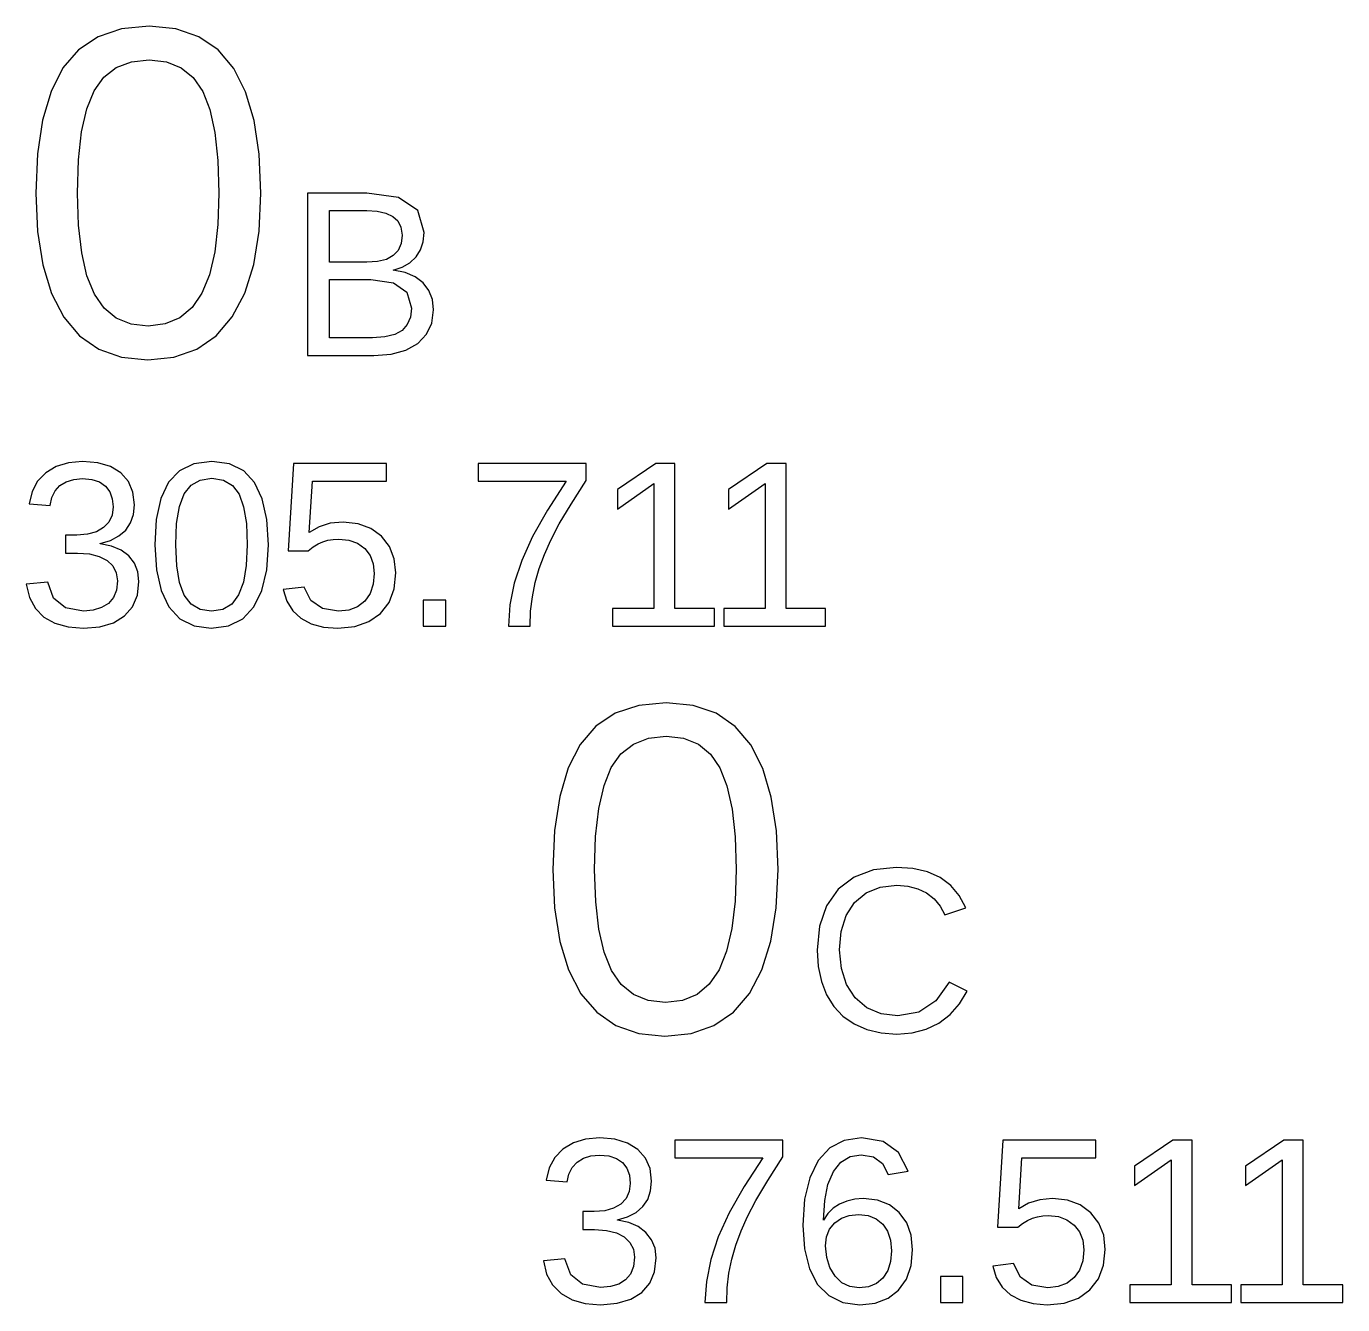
# Model space of a CAD drawing. Header units: metres. Extents: x 13 to 294, y -36 to 323.
# Drawn here: x 183.42 to 222.31, y 267.81 to 305.6 of the extents above; entities that cross this region are included whole.
import ezdxf

# ---------------------------------------------------------------- set-up
doc = ezdxf.new("R2010")
doc.units = ezdxf.units.M

msp = doc.modelspace()

# ---------------------------------------------------------------- linework, layer by layer
for p, q in [((186.235, 305.523), (185.54, 305.292)), ((187.047, 305.6), (186.235, 305.523)), ((187.838, 305.522), (187.047, 305.6)), ((188.518, 305.289), (187.838, 305.522)), ((185.54, 305.292), (184.961, 304.907)), ((189.087, 304.9), (188.518, 305.289)), ((184.961, 304.907), (184.5, 304.369)), ((186.521, 304.552), (187.047, 304.61)), ((187.047, 304.61), (187.559, 304.551)), ((189.545, 304.356), (189.087, 304.9)), ((184.5, 304.369), (184.148, 303.676)), ((185.709, 304.093), (186.075, 304.38)), ((186.075, 304.38), (186.521, 304.552)), ((187.559, 304.551), (187.994, 304.377)), ((187.994, 304.377), (188.351, 304.085)), ((189.897, 303.659), (189.545, 304.356)), ((185.422, 303.692), (185.709, 304.093)), ((188.351, 304.085), (188.63, 303.678)), ((184.148, 303.676), (183.896, 302.829)), ((185.206, 303.159), (185.422, 303.692)), ((188.63, 303.678), (188.84, 303.14)), ((190.149, 302.813), (189.897, 303.659)), ((185.052, 302.478), (185.206, 303.159)), ((188.84, 303.14), (188.99, 302.46)), ((183.896, 302.829), (183.745, 301.828)), ((190.3, 301.817), (190.149, 302.813)), ((184.96, 301.649), (185.052, 302.478)), ((188.99, 302.46), (189.08, 301.637)), ((183.745, 301.828), (183.695, 300.672)), ((184.929, 300.672), (184.96, 301.649)), ((189.08, 301.637), (189.11, 300.672)), ((190.351, 300.672), (190.3, 301.817)), ((183.695, 300.672), (183.747, 299.537)), ((184.96, 299.72), (184.929, 300.672)), ((189.11, 300.672), (189.078, 299.737)), ((190.298, 299.543), (190.351, 300.672)), ((193.477, 300.672), (191.726, 300.672)), ((191.726, 300.672), (191.726, 295.872)), ((194.419, 300.542), (193.477, 300.672)), ((194.984, 300.152), (194.419, 300.542)), ((192.377, 298.624), (192.377, 300.151)), ((192.377, 300.151), (193.477, 300.151)), ((193.477, 300.151), (193.788, 300.132)), ((193.788, 300.132), (194.046, 300.076)), ((194.046, 300.076), (194.251, 299.983)), ((194.251, 299.983), (194.4, 299.846)), ((195.173, 299.503), (194.984, 300.152)), ((183.747, 299.537), (183.902, 298.547)), ((185.054, 298.905), (184.96, 299.72)), ((189.078, 299.737), (188.984, 298.931)), ((190.139, 298.556), (190.298, 299.543)), ((194.4, 299.846), (194.489, 299.66)), ((194.489, 299.66), (194.519, 299.425)), ((194.49, 299.177), (194.404, 298.975)), ((194.519, 299.425), (194.49, 299.177)), ((195.066, 298.994), (195.146, 299.233)), ((195.146, 299.233), (195.173, 299.503)), ((185.21, 298.227), (185.054, 298.905)), ((188.984, 298.931), (188.826, 298.254)), ((194.26, 298.821), (194.058, 298.711)), ((194.404, 298.975), (194.26, 298.821)), ((194.751, 298.612), (194.933, 298.785)), ((194.933, 298.785), (195.066, 298.994)), ((183.902, 298.547), (184.161, 297.702)), ((189.874, 297.711), (190.139, 298.556)), ((193.477, 298.624), (192.377, 298.624)), ((193.797, 298.645), (193.477, 298.624)), ((194.058, 298.711), (193.797, 298.645)), ((194.256, 298.396), (194.526, 298.483)), ((194.61, 298.323), (194.256, 298.396)), ((194.526, 298.483), (194.751, 298.612)), ((185.429, 297.686), (185.21, 298.227)), ((188.826, 298.254), (188.606, 297.707)), ((192.377, 296.393), (192.377, 298.116)), ((192.377, 298.116), (193.597, 298.116)), ((193.597, 298.116), (194.263, 298.022)), ((194.263, 298.022), (194.663, 297.74)), ((194.905, 298.196), (194.61, 298.323)), ((195.142, 298.014), (194.905, 298.196)), ((195.315, 297.786), (195.142, 298.014)), ((184.161, 297.702), (184.524, 297.001)), ((185.716, 297.272), (185.429, 297.686)), ((188.606, 297.707), (188.318, 297.284)), ((189.504, 297.008), (189.874, 297.711)), ((194.663, 297.74), (194.797, 297.271)), ((195.419, 297.522), (195.315, 297.786)), ((186.077, 296.977), (185.716, 297.272)), ((188.318, 297.284), (187.957, 296.982)), ((194.797, 297.271), (194.766, 297.003)), ((195.402, 296.826), (195.454, 297.221)), ((195.454, 297.221), (195.419, 297.522)), ((184.524, 297.001), (184.99, 296.451)), ((186.512, 296.8), (186.077, 296.977)), ((187.02, 296.741), (186.512, 296.8)), ((187.525, 296.801), (187.02, 296.741)), ((187.957, 296.982), (187.525, 296.801)), ((189.03, 296.455), (189.504, 297.008)), ((194.766, 297.003), (194.675, 296.784)), ((195.245, 296.495), (195.402, 296.826)), ((184.99, 296.451), (185.559, 296.058)), ((188.456, 296.06), (189.03, 296.455)), ((194.013, 296.417), (193.649, 296.393)), ((194.304, 296.49), (194.013, 296.417)), ((194.523, 296.613), (194.304, 296.49)), ((194.675, 296.784), (194.523, 296.613)), ((194.985, 296.227), (195.245, 296.495)), ((185.559, 296.058), (186.231, 295.822)), ((187.781, 295.823), (188.456, 296.06)), ((193.649, 296.393), (192.377, 296.393)), ((194.198, 295.911), (194.632, 296.029)), ((194.632, 296.029), (194.985, 296.227)), ((186.231, 295.822), (187.006, 295.744)), ((187.006, 295.744), (187.781, 295.823)), ((191.726, 295.872), (193.682, 295.872)), ((193.682, 295.872), (194.198, 295.911)), ((184.302, 292.588), (183.993, 292.405)), ((184.664, 292.699), (184.302, 292.588)), ((185.081, 292.736), (184.664, 292.699)), ((185.529, 292.698), (185.081, 292.736)), ((185.906, 292.585), (185.529, 292.698)), ((186.21, 292.398), (185.906, 292.585)), ((188.371, 292.667), (187.943, 292.462)), ((188.904, 292.736), (188.371, 292.667)), ((189.423, 292.666), (188.904, 292.736)), ((189.843, 292.459), (189.423, 292.666)), ((191.312, 292.672), (191.151, 290.098)), ((194.057, 292.672), (191.312, 292.672)), ((194.057, 292.151), (194.057, 292.672)), ((199.962, 292.672), (196.771, 292.672)), ((196.771, 292.672), (196.771, 292.151)), ((199.962, 292.175), (199.962, 292.672)), ((202.016, 292.672), (200.882, 291.907)), ((202.582, 292.672), (202.016, 292.672)), ((202.582, 288.393), (202.582, 292.672)), ((205.3, 292.672), (204.166, 291.907)), ((205.866, 292.672), (205.3, 292.672)), ((205.866, 288.393), (205.866, 292.672)), ((183.75, 292.156), (183.586, 291.849)), ((183.993, 292.405), (183.75, 292.156)), ((184.412, 292.024), (184.598, 292.139)), ((184.598, 292.139), (184.819, 292.208)), ((184.819, 292.208), (185.075, 292.232)), ((185.075, 292.232), (185.35, 292.207)), ((185.35, 292.207), (185.577, 292.132)), ((185.577, 292.132), (185.754, 292.007)), ((186.434, 292.143), (186.21, 292.398)), ((186.568, 291.83), (186.434, 292.143)), ((187.62, 292.121), (187.394, 291.642)), ((187.943, 292.462), (187.62, 292.121)), ((188.284, 292.035), (188.558, 292.188)), ((188.558, 292.188), (188.904, 292.239)), ((188.904, 292.239), (189.241, 292.187)), ((189.241, 292.187), (189.507, 292.031)), ((190.164, 292.114), (189.843, 292.459)), ((191.778, 290.638), (191.871, 292.151)), ((191.871, 292.151), (194.057, 292.151)), ((196.771, 292.151), (199.369, 292.151)), ((199.369, 292.151), (198.814, 291.301)), ((199.515, 291.479), (199.962, 292.175)), ((183.586, 291.849), (183.501, 291.486)), ((184.169, 291.671), (184.267, 291.866)), ((184.267, 291.866), (184.412, 292.024)), ((185.754, 292.007), (185.881, 291.838)), ((185.881, 291.838), (185.957, 291.634)), ((186.613, 291.459), (186.568, 291.83)), ((187.943, 291.408), (188.082, 291.78)), ((188.082, 291.78), (188.284, 292.035)), ((189.507, 292.031), (189.704, 291.773)), ((189.704, 291.773), (189.839, 291.399)), ((190.389, 291.632), (190.164, 292.114)), ((200.882, 291.328), (201.965, 292.087)), ((200.882, 291.907), (200.882, 291.328)), ((201.965, 292.087), (201.965, 288.393)), ((204.166, 291.328), (205.249, 292.087)), ((204.166, 291.907), (204.166, 291.328)), ((205.249, 292.087), (205.249, 288.393)), ((183.501, 291.486), (184.118, 291.438)), ((184.118, 291.438), (184.169, 291.671)), ((185.983, 291.394), (185.952, 291.152)), ((185.957, 291.634), (185.983, 291.394)), ((186.584, 291.169), (186.613, 291.459)), ((187.394, 291.642), (187.259, 291.025)), ((187.86, 290.906), (187.943, 291.408)), ((189.839, 291.399), (189.92, 290.899)), ((190.525, 291.018), (190.389, 291.632)), ((199.166, 290.892), (199.515, 291.479)), ((185.952, 291.152), (185.858, 290.947)), ((186.498, 290.919), (186.584, 291.169)), ((187.259, 291.025), (187.214, 290.272)), ((190.57, 290.272), (190.525, 291.018)), ((198.814, 291.301), (198.376, 290.521)), ((185.228, 290.584), (184.914, 290.56)), ((185.491, 290.658), (185.228, 290.584)), ((185.703, 290.781), (185.491, 290.658)), ((185.858, 290.947), (185.703, 290.781)), ((186.156, 290.535), (186.354, 290.707)), ((186.354, 290.707), (186.498, 290.919)), ((187.833, 290.272), (187.86, 290.906)), ((189.92, 290.899), (189.947, 290.272)), ((192.068, 290.808), (191.778, 290.638)), ((192.401, 290.91), (192.068, 290.808)), ((192.777, 290.944), (192.401, 290.91)), ((193.22, 290.897), (192.777, 290.944)), ((193.599, 290.758), (193.22, 290.897)), ((193.914, 290.527), (193.599, 290.758)), ((198.914, 290.413), (199.166, 290.892)), ((184.914, 290.56), (184.577, 290.56)), ((184.577, 290.56), (184.577, 290.029)), ((185.602, 290.315), (185.905, 290.404)), ((185.602, 290.302), (185.602, 290.315)), ((185.936, 290.236), (185.602, 290.302)), ((185.905, 290.404), (186.156, 290.535)), ((186.217, 290.117), (185.936, 290.236)), ((187.214, 290.272), (187.26, 289.531)), ((187.861, 289.653), (187.833, 290.272)), ((189.947, 290.272), (189.918, 289.663)), ((190.522, 289.535), (190.57, 290.272)), ((191.751, 290.098), (191.895, 290.211)), ((191.895, 290.211), (192.04, 290.299)), ((192.04, 290.299), (192.184, 290.364)), ((192.184, 290.364), (192.332, 290.407)), ((192.332, 290.407), (192.488, 290.434)), ((192.488, 290.434), (192.652, 290.443)), ((192.652, 290.443), (192.951, 290.411)), ((192.951, 290.411), (193.206, 290.318)), ((193.206, 290.318), (193.417, 290.163)), ((194.149, 290.221), (193.914, 290.527)), ((194.291, 289.86), (194.149, 290.221)), ((198.376, 290.521), (198.055, 289.809)), ((198.727, 289.99), (198.914, 290.413)), ((184.577, 290.029), (184.928, 290.029)), ((184.928, 290.029), (185.28, 290.004)), ((185.28, 290.004), (185.573, 289.932)), ((185.573, 289.932), (185.806, 289.812)), ((185.806, 289.812), (185.975, 289.649)), ((186.445, 289.944), (186.217, 290.117)), ((186.613, 289.726), (186.445, 289.944)), ((191.151, 290.098), (191.751, 290.098)), ((193.417, 290.163), (193.575, 289.957)), ((193.575, 289.957), (193.669, 289.712)), ((194.338, 289.443), (194.291, 289.86)), ((198.055, 289.809), (197.836, 289.141)), ((198.574, 289.571), (198.727, 289.99)), ((185.975, 289.649), (186.076, 289.448)), ((186.076, 289.448), (186.11, 289.209)), ((186.713, 289.474), (186.613, 289.726)), ((186.747, 289.188), (186.713, 289.474)), ((187.26, 289.531), (187.4, 288.919)), ((187.945, 289.156), (187.861, 289.653)), ((189.918, 289.663), (189.833, 289.17)), ((190.38, 288.924), (190.522, 289.535)), ((193.669, 289.712), (193.701, 289.429)), ((193.701, 289.429), (193.67, 289.105)), ((194.287, 288.971), (194.338, 289.443)), ((198.456, 289.156), (198.574, 289.571)), ((184.051, 289.167), (183.418, 289.109)), ((183.418, 289.109), (183.512, 288.714)), ((184.223, 288.694), (184.051, 289.167)), ((186.11, 289.209), (186.08, 288.937)), ((186.7, 288.782), (186.747, 289.188)), ((188.086, 288.781), (187.945, 289.156)), ((189.833, 289.17), (189.692, 288.791)), ((191.63, 289.021), (191.01, 288.949)), ((191.829, 288.625), (191.63, 289.021)), ((193.67, 289.105), (193.576, 288.832)), ((197.836, 289.141), (197.705, 288.496)), ((198.371, 288.737), (198.456, 289.156)), ((183.512, 288.714), (183.685, 288.39)), ((184.576, 288.41), (184.223, 288.694)), ((185.991, 288.715), (185.843, 288.541)), ((186.08, 288.937), (185.991, 288.715)), ((186.558, 288.442), (186.7, 288.782)), ((187.4, 288.919), (187.632, 288.436)), ((188.288, 288.518), (188.086, 288.781)), ((189.692, 288.791), (189.489, 288.523)), ((190.143, 288.44), (190.38, 288.924)), ((191.01, 288.949), (191.117, 288.608)), ((192.165, 288.388), (191.829, 288.625)), ((193.576, 288.832), (193.419, 288.608)), ((194.136, 288.572), (194.287, 288.971)), ((195.813, 288.64), (195.149, 288.64)), ((195.149, 288.64), (195.149, 287.872)), ((195.813, 287.872), (195.813, 288.64)), ((198.32, 288.309), (198.371, 288.737)), ((183.685, 288.39), (183.937, 288.136)), ((185.108, 288.316), (184.576, 288.41)), ((185.397, 288.341), (185.108, 288.316)), ((185.642, 288.416), (185.397, 288.341)), ((185.843, 288.541), (185.642, 288.416)), ((186.322, 288.169), (186.558, 288.442)), ((187.632, 288.436), (187.957, 288.087)), ((188.556, 288.361), (188.288, 288.518)), ((188.89, 288.309), (188.556, 288.361)), ((189.222, 288.362), (188.89, 288.309)), ((189.489, 288.523), (189.222, 288.362)), ((189.813, 288.088), (190.143, 288.44)), ((191.117, 288.608), (191.292, 288.325)), ((191.292, 288.325), (191.534, 288.101)), ((192.638, 288.309), (192.165, 288.388)), ((192.946, 288.342), (192.638, 288.309)), ((193.207, 288.441), (192.946, 288.342)), ((193.419, 288.608), (193.207, 288.441)), ((193.542, 288.002), (193.884, 288.245)), ((193.884, 288.245), (194.136, 288.572)), ((197.705, 288.496), (197.662, 287.872)), ((198.303, 287.872), (198.32, 288.309)), ((201.965, 288.393), (200.742, 288.393)), ((200.742, 288.393), (200.742, 287.872)), ((203.75, 288.393), (202.582, 288.393)), ((203.75, 287.872), (203.75, 288.393)), ((205.249, 288.393), (204.026, 288.393)), ((204.026, 288.393), (204.026, 287.872)), ((207.034, 288.393), (205.866, 288.393)), ((207.034, 287.872), (207.034, 288.393)), ((183.937, 288.136), (184.262, 287.953)), ((184.262, 287.953), (184.652, 287.844)), ((184.652, 287.844), (185.108, 287.808)), ((185.108, 287.808), (185.593, 287.848)), ((185.593, 287.848), (185.998, 287.968)), ((185.998, 287.968), (186.322, 288.169)), ((187.957, 288.087), (188.374, 287.877)), ((188.374, 287.877), (188.883, 287.808)), ((188.883, 287.808), (189.393, 287.878)), ((189.393, 287.878), (189.813, 288.088)), ((191.534, 288.101), (191.839, 287.938)), ((191.839, 287.938), (192.203, 287.84)), ((192.203, 287.84), (192.624, 287.808)), ((192.624, 287.808), (193.122, 287.856)), ((193.122, 287.856), (193.542, 288.002)), ((195.149, 287.872), (195.813, 287.872)), ((197.662, 287.872), (198.303, 287.872)), ((200.742, 287.872), (203.75, 287.872)), ((204.026, 287.872), (207.034, 287.872)), ((201.516, 285.526), (200.821, 285.295)), ((202.328, 285.603), (201.516, 285.526)), ((203.119, 285.525), (202.328, 285.603)), ((203.799, 285.292), (203.119, 285.525)), ((200.821, 285.295), (200.243, 284.911)), ((204.368, 284.903), (203.799, 285.292)), ((200.243, 284.911), (199.781, 284.372)), ((204.826, 284.359), (204.368, 284.903)), ((199.781, 284.372), (199.429, 283.68)), ((200.99, 284.097), (201.357, 284.383)), ((201.357, 284.383), (201.803, 284.556)), ((201.803, 284.556), (202.328, 284.613)), ((202.328, 284.613), (202.841, 284.555)), ((202.841, 284.555), (203.276, 284.38)), ((203.276, 284.38), (203.632, 284.089)), ((205.179, 283.662), (204.826, 284.359)), ((200.703, 283.695), (200.99, 284.097)), ((203.632, 284.089), (203.911, 283.681)), ((199.429, 283.68), (199.178, 282.833)), ((200.488, 283.162), (200.703, 283.695)), ((203.911, 283.681), (204.121, 283.144)), ((205.431, 282.816), (205.179, 283.662)), ((199.178, 282.833), (199.027, 281.831)), ((200.334, 282.481), (200.488, 283.162)), ((204.121, 283.144), (204.271, 282.463)), ((205.582, 281.82), (205.431, 282.816)), ((200.241, 281.652), (200.334, 282.481)), ((204.271, 282.463), (204.361, 281.641)), ((199.027, 281.831), (198.976, 280.675)), ((200.21, 280.675), (200.241, 281.652)), ((204.361, 281.641), (204.391, 280.675)), ((205.632, 280.675), (205.582, 281.82)), ((198.976, 280.675), (199.028, 279.541)), ((200.242, 279.723), (200.21, 280.675)), ((204.391, 280.675), (204.36, 279.74)), ((205.579, 279.546), (205.632, 280.675)), ((207.878, 280.451), (207.41, 280.09)), ((208.453, 280.667), (207.878, 280.451)), ((209.133, 280.739), (208.453, 280.667)), ((209.618, 280.705), (209.133, 280.739)), ((210.046, 280.604), (209.618, 280.705)), ((210.418, 280.436), (210.046, 280.604)), ((207.41, 280.09), (207.065, 279.602)), ((208.231, 279.981), (208.646, 280.151)), ((208.646, 280.151), (209.14, 280.208)), ((209.14, 280.208), (209.465, 280.183)), ((209.465, 280.183), (209.759, 280.108)), ((209.759, 280.108), (210.021, 279.982)), ((210.732, 280.202), (210.418, 280.436)), ((210.985, 279.902), (210.732, 280.202)), ((200.335, 278.908), (200.242, 279.723)), ((204.36, 279.74), (204.265, 278.934)), ((207.647, 279.314), (207.894, 279.697)), ((207.894, 279.697), (208.231, 279.981)), ((210.021, 279.982), (210.246, 279.81)), ((210.246, 279.81), (210.426, 279.593)), ((211.177, 279.538), (210.985, 279.902)), ((199.028, 279.541), (199.184, 278.551)), ((205.421, 278.559), (205.579, 279.546)), ((207.065, 279.602), (206.857, 279.004)), ((207.499, 278.847), (207.647, 279.314)), ((210.426, 279.593), (210.56, 279.331)), ((210.56, 279.331), (211.177, 279.538)), ((200.492, 278.23), (200.335, 278.908)), ((204.265, 278.934), (204.108, 278.258)), ((206.857, 279.004), (206.788, 278.295)), ((199.184, 278.551), (199.443, 277.705)), ((205.156, 277.714), (205.421, 278.559)), ((207.449, 278.296), (207.499, 278.847)), ((200.71, 277.689), (200.492, 278.23)), ((204.108, 278.258), (203.887, 277.71)), ((206.788, 278.295), (206.819, 277.808)), ((207.501, 277.748), (207.449, 278.296)), ((206.819, 277.808), (206.912, 277.367)), ((207.655, 277.276), (207.501, 277.748)), ((199.443, 277.705), (199.805, 277.004)), ((200.998, 277.276), (200.71, 277.689)), ((203.887, 277.71), (203.599, 277.287)), ((204.785, 277.011), (205.156, 277.714)), ((206.912, 277.367), (207.066, 276.972)), ((210.69, 277.347), (210.294, 276.791)), ((211.221, 277.081), (210.69, 277.347)), ((199.805, 277.004), (200.272, 276.454)), ((201.359, 276.98), (200.998, 277.276)), ((201.793, 276.803), (201.359, 276.98)), ((203.239, 276.985), (202.806, 276.804)), ((203.599, 277.287), (203.239, 276.985)), ((204.312, 276.458), (204.785, 277.011)), ((207.066, 276.972), (207.28, 276.628)), ((207.912, 276.881), (207.655, 277.276)), ((210.996, 276.7), (211.221, 277.081)), ((202.301, 276.744), (201.793, 276.803)), ((202.806, 276.804), (202.301, 276.744)), ((207.28, 276.628), (207.55, 276.341)), ((208.258, 276.584), (207.912, 276.881)), ((208.676, 276.405), (208.258, 276.584)), ((210.294, 276.791), (209.787, 276.457)), ((210.718, 276.385), (210.996, 276.7)), ((200.272, 276.454), (200.841, 276.061)), ((203.738, 276.063), (204.312, 276.458)), ((207.55, 276.341), (207.876, 276.112)), ((209.167, 276.346), (208.676, 276.405)), ((209.787, 276.457), (209.167, 276.346)), ((210.385, 276.135), (210.718, 276.385)), ((200.841, 276.061), (201.513, 275.826)), ((201.513, 275.826), (202.287, 275.747)), ((202.287, 275.747), (203.063, 275.826)), ((203.063, 275.826), (203.738, 276.063)), ((207.876, 276.112), (208.253, 275.945)), ((208.253, 275.945), (208.673, 275.844)), ((208.673, 275.844), (209.136, 275.811)), ((209.136, 275.811), (209.591, 275.847)), ((209.591, 275.847), (210.007, 275.955)), ((210.007, 275.955), (210.385, 276.135)), ((199.946, 272.702), (199.583, 272.592)), ((200.362, 272.739), (199.946, 272.702)), ((200.811, 272.701), (200.362, 272.739)), ((201.187, 272.589), (200.811, 272.701)), ((205.772, 272.675), (202.581, 272.675)), ((202.581, 272.675), (202.581, 272.154)), ((205.772, 272.178), (205.772, 272.675)), ((208.094, 272.739), (207.583, 272.665)), ((208.733, 272.63), (208.094, 272.739)), ((212.275, 272.675), (212.114, 270.101)), ((215.02, 272.675), (212.275, 272.675)), ((215.02, 272.154), (215.02, 272.675)), ((217.297, 272.675), (216.163, 271.91)), ((217.863, 272.675), (217.297, 272.675)), ((217.863, 268.396), (217.863, 272.675)), ((220.581, 272.675), (219.447, 271.91)), ((221.147, 272.675), (220.581, 272.675)), ((221.147, 268.396), (221.147, 272.675)), ((199.274, 272.408), (199.032, 272.159)), ((199.583, 272.592), (199.274, 272.408)), ((201.491, 272.401), (201.187, 272.589)), ((201.715, 272.147), (201.491, 272.401)), ((207.157, 272.443), (206.815, 272.073)), ((207.583, 272.665), (207.157, 272.443)), ((209.193, 272.305), (208.733, 272.63)), ((209.472, 271.762), (209.193, 272.305)), ((199.032, 272.159), (198.868, 271.853)), ((199.548, 271.869), (199.693, 272.027)), ((199.693, 272.027), (199.879, 272.143)), ((199.879, 272.143), (200.1, 272.212)), ((200.1, 272.212), (200.356, 272.235)), ((200.356, 272.235), (200.632, 272.21)), ((200.632, 272.21), (200.858, 272.135)), ((200.858, 272.135), (201.035, 272.01)), ((201.035, 272.01), (201.163, 271.842)), ((201.85, 271.834), (201.715, 272.147)), ((202.581, 272.154), (205.179, 272.154)), ((205.179, 272.154), (204.625, 271.305)), ((205.326, 271.483), (205.772, 272.178)), ((206.815, 272.073), (206.566, 271.565)), ((207.267, 271.747), (207.488, 272.022)), ((207.488, 272.022), (207.762, 272.187)), ((207.762, 272.187), (208.088, 272.242)), ((208.088, 272.242), (208.451, 272.177)), ((208.451, 272.177), (208.717, 271.982)), ((208.717, 271.982), (208.886, 271.656)), ((212.741, 270.641), (212.834, 272.154)), ((212.834, 272.154), (215.02, 272.154)), ((216.163, 271.331), (217.246, 272.09)), ((216.163, 271.91), (216.163, 271.331)), ((217.246, 272.09), (217.246, 268.396)), ((219.447, 271.331), (220.53, 272.09)), ((219.447, 271.91), (219.447, 271.331)), ((220.53, 272.09), (220.53, 268.396)), ((198.868, 271.853), (198.782, 271.489)), ((199.399, 271.441), (199.45, 271.674)), ((199.45, 271.674), (199.548, 271.869)), ((201.163, 271.842), (201.239, 271.638)), ((201.239, 271.638), (201.264, 271.397)), ((201.894, 271.462), (201.85, 271.834)), ((206.566, 271.565), (206.416, 270.928)), ((207.106, 271.368), (207.267, 271.747)), ((208.886, 271.656), (209.472, 271.762)), ((198.782, 271.489), (199.399, 271.441)), ((201.233, 271.155), (201.14, 270.951)), ((201.264, 271.397), (201.233, 271.155)), ((201.779, 270.922), (201.866, 271.173)), ((201.866, 271.173), (201.894, 271.462)), ((204.625, 271.305), (204.187, 270.524)), ((204.977, 270.895), (205.326, 271.483)), ((207.009, 270.89), (207.106, 271.368)), ((200.984, 270.784), (200.772, 270.661)), ((201.14, 270.951), (200.984, 270.784)), ((201.635, 270.71), (201.779, 270.922)), ((204.724, 270.416), (204.977, 270.895)), ((206.416, 270.928), (206.366, 270.163)), ((206.976, 270.314), (207.009, 270.89)), ((207.449, 270.785), (207.261, 270.661)), ((207.663, 270.875), (207.449, 270.785)), ((207.897, 270.929), (207.663, 270.875)), ((208.15, 270.947), (207.897, 270.929)), ((208.566, 270.901), (208.15, 270.947)), ((208.921, 270.764), (208.566, 270.901)), ((209.213, 270.536), (208.921, 270.764)), ((213.031, 270.811), (212.741, 270.641)), ((213.364, 270.913), (213.031, 270.811)), ((213.74, 270.947), (213.364, 270.913)), ((214.183, 270.901), (213.74, 270.947)), ((214.562, 270.762), (214.183, 270.901)), ((214.877, 270.53), (214.562, 270.762)), ((200.195, 270.563), (199.858, 270.563)), ((199.858, 270.563), (199.858, 270.032)), ((200.509, 270.588), (200.195, 270.563)), ((200.772, 270.661), (200.509, 270.588)), ((200.883, 270.318), (201.186, 270.407)), ((201.186, 270.407), (201.437, 270.538)), ((201.437, 270.538), (201.635, 270.71)), ((204.187, 270.524), (203.865, 269.812)), ((204.538, 269.993), (204.724, 270.416)), ((207.104, 270.504), (206.976, 270.314)), ((207.261, 270.661), (207.104, 270.504)), ((207.304, 270.227), (207.501, 270.364)), ((207.501, 270.364), (207.735, 270.447)), ((207.735, 270.447), (208.005, 270.474)), ((208.005, 270.474), (208.29, 270.443)), ((208.29, 270.443), (208.53, 270.35)), ((208.53, 270.35), (208.724, 270.196)), ((209.432, 270.231), (209.213, 270.536)), ((213.003, 270.303), (213.147, 270.367)), ((213.147, 270.367), (213.296, 270.411)), ((213.296, 270.411), (213.452, 270.437)), ((213.452, 270.437), (213.615, 270.446)), ((213.615, 270.446), (213.914, 270.415)), ((213.914, 270.415), (214.169, 270.322)), ((215.113, 270.225), (214.877, 270.53)), ((199.858, 270.032), (200.209, 270.032)), ((200.209, 270.032), (200.562, 270.008)), ((200.562, 270.008), (200.855, 269.936)), ((200.883, 270.305), (200.883, 270.318)), ((201.218, 270.239), (200.883, 270.305)), ((201.499, 270.12), (201.218, 270.239)), ((201.726, 269.947), (201.499, 270.12)), ((201.894, 269.73), (201.726, 269.947)), ((204.385, 269.574), (204.538, 269.993)), ((206.366, 270.163), (206.414, 269.458)), ((207.067, 269.816), (207.156, 270.042)), ((207.156, 270.042), (207.304, 270.227)), ((208.724, 270.196), (208.868, 269.985)), ((208.868, 269.985), (208.955, 269.721)), ((209.563, 269.862), (209.432, 270.231)), ((212.114, 270.101), (212.714, 270.101)), ((212.714, 270.101), (212.859, 270.214)), ((212.859, 270.214), (213.003, 270.303)), ((214.169, 270.322), (214.38, 270.166)), ((214.38, 270.166), (214.538, 269.96)), ((214.538, 269.96), (214.633, 269.715)), ((215.254, 269.863), (215.113, 270.225)), ((200.855, 269.936), (201.087, 269.815)), ((201.087, 269.815), (201.256, 269.652)), ((201.256, 269.652), (201.358, 269.451)), ((201.995, 269.478), (201.894, 269.73)), ((203.865, 269.812), (203.647, 269.145)), ((204.266, 269.159), (204.385, 269.574)), ((207.037, 269.549), (207.067, 269.816)), ((208.955, 269.721), (208.983, 269.405)), ((209.606, 269.431), (209.563, 269.862)), ((214.633, 269.715), (214.664, 269.432)), ((215.301, 269.446), (215.254, 269.863)), ((199.332, 269.17), (198.699, 269.112)), ((199.505, 268.697), (199.332, 269.17)), ((201.358, 269.451), (201.391, 269.212)), ((201.391, 269.212), (201.362, 268.941)), ((201.981, 268.785), (202.028, 269.191)), ((202.028, 269.191), (201.995, 269.478)), ((206.414, 269.458), (206.558, 268.874)), ((207.068, 269.206), (207.037, 269.549)), ((207.161, 268.908), (207.068, 269.206)), ((208.983, 269.405), (208.955, 269.087)), ((209.56, 268.965), (209.606, 269.431)), ((214.664, 269.432), (214.633, 269.109)), ((215.251, 268.975), (215.301, 269.446)), ((198.699, 269.112), (198.793, 268.718)), ((201.362, 268.941), (201.273, 268.718)), ((201.839, 268.446), (201.981, 268.785)), ((203.647, 269.145), (203.516, 268.499)), ((204.181, 268.741), (204.266, 269.159)), ((206.558, 268.874), (206.798, 268.412)), ((207.314, 268.653), (207.161, 268.908)), ((208.87, 268.818), (208.728, 268.598)), ((208.955, 269.087), (208.87, 268.818)), ((209.422, 268.57), (209.56, 268.965)), ((212.593, 269.024), (211.973, 268.952)), ((211.973, 268.952), (212.08, 268.611)), ((212.792, 268.628), (212.593, 269.024)), ((214.539, 268.835), (214.382, 268.611)), ((214.633, 269.109), (214.539, 268.835)), ((215.099, 268.575), (215.251, 268.975)), ((198.793, 268.718), (198.966, 268.393)), ((198.966, 268.393), (199.218, 268.139)), ((199.857, 268.414), (199.505, 268.697)), ((200.389, 268.319), (199.857, 268.414)), ((200.924, 268.419), (200.679, 268.344)), ((201.124, 268.544), (200.924, 268.419)), ((201.273, 268.718), (201.124, 268.544)), ((201.603, 268.172), (201.839, 268.446)), ((203.516, 268.499), (203.472, 267.875)), ((204.13, 268.313), (204.181, 268.741)), ((206.798, 268.412), (207.129, 268.078)), ((207.517, 268.46), (207.314, 268.653)), ((207.754, 268.344), (207.517, 268.46)), ((208.537, 268.435), (208.303, 268.338)), ((208.728, 268.598), (208.537, 268.435)), ((209.191, 268.245), (209.422, 268.57)), ((211.095, 268.643), (210.431, 268.643)), ((210.431, 268.643), (210.431, 267.875)), ((211.095, 267.875), (211.095, 268.643)), ((212.08, 268.611), (212.255, 268.328)), ((213.128, 268.391), (212.792, 268.628)), ((213.601, 268.312), (213.128, 268.391)), ((214.17, 268.445), (213.91, 268.345)), ((214.382, 268.611), (214.17, 268.445)), ((214.847, 268.248), (215.099, 268.575)), ((217.246, 268.396), (216.023, 268.396)), ((216.023, 268.396), (216.023, 267.875)), ((219.031, 268.396), (217.863, 268.396)), ((219.031, 267.875), (219.031, 268.396)), ((220.53, 268.396), (219.307, 268.396)), ((219.307, 268.396), (219.307, 267.875)), ((222.315, 268.396), (221.147, 268.396)), ((222.315, 267.875), (222.315, 268.396)), ((199.218, 268.139), (199.543, 267.957)), ((200.679, 268.344), (200.389, 268.319)), ((201.28, 267.971), (201.603, 268.172)), ((204.113, 267.875), (204.13, 268.313)), ((207.129, 268.078), (207.545, 267.878)), ((208.025, 268.305), (207.754, 268.344)), ((208.303, 268.338), (208.025, 268.305)), ((208.498, 267.859), (208.88, 268.004)), ((208.88, 268.004), (209.191, 268.245)), ((212.255, 268.328), (212.497, 268.104)), ((212.497, 268.104), (212.803, 267.941)), ((213.91, 268.345), (213.601, 268.312)), ((214.085, 267.86), (214.505, 268.005)), ((214.505, 268.005), (214.847, 268.248)), ((199.543, 267.957), (199.933, 267.847)), ((199.933, 267.847), (200.389, 267.811)), ((200.389, 267.811), (200.875, 267.851)), ((200.875, 267.851), (201.28, 267.971)), ((203.472, 267.875), (204.113, 267.875)), ((207.545, 267.878), (208.046, 267.811)), ((208.046, 267.811), (208.498, 267.859)), ((210.431, 267.875), (211.095, 267.875)), ((212.803, 267.941), (213.166, 267.844)), ((213.166, 267.844), (213.587, 267.811)), ((213.587, 267.811), (214.085, 267.86)), ((216.023, 267.875), (219.031, 267.875)), ((219.307, 267.875), (222.315, 267.875))]:
    msp.add_line(p, q)

doc.saveas('drawing.dxf')
